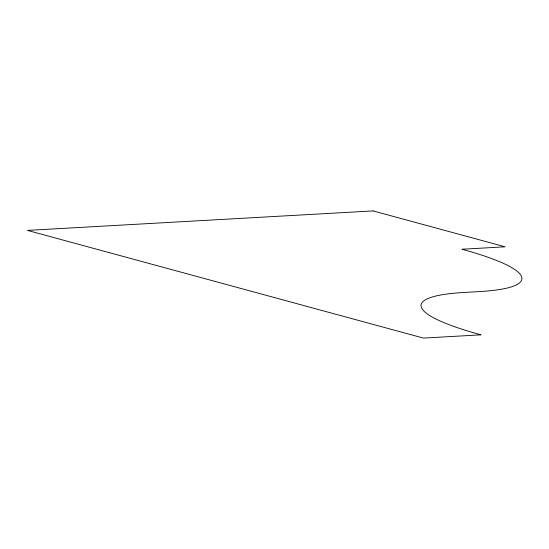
<?xml version="1.0" encoding="UTF-8"?>
<svg xmlns="http://www.w3.org/2000/svg" width="549" height="549" viewBox="0 0 549 549"><rect width="100%" height="100%" fill="white"/><g stroke="black" fill="none" stroke-linecap="round" stroke-linejoin="round"><path stroke-width="0.82" d="M373.142 210.919L27.45 230.395L423.416 338.081L481.034 334.835A176.723 28.253 7.6 0 1 464.276 292.445L478.68 291.636A176.723 28.253 7.6 0 0 461.922 249.246L505.128 246.81L373.142 210.919"/></g></svg>
